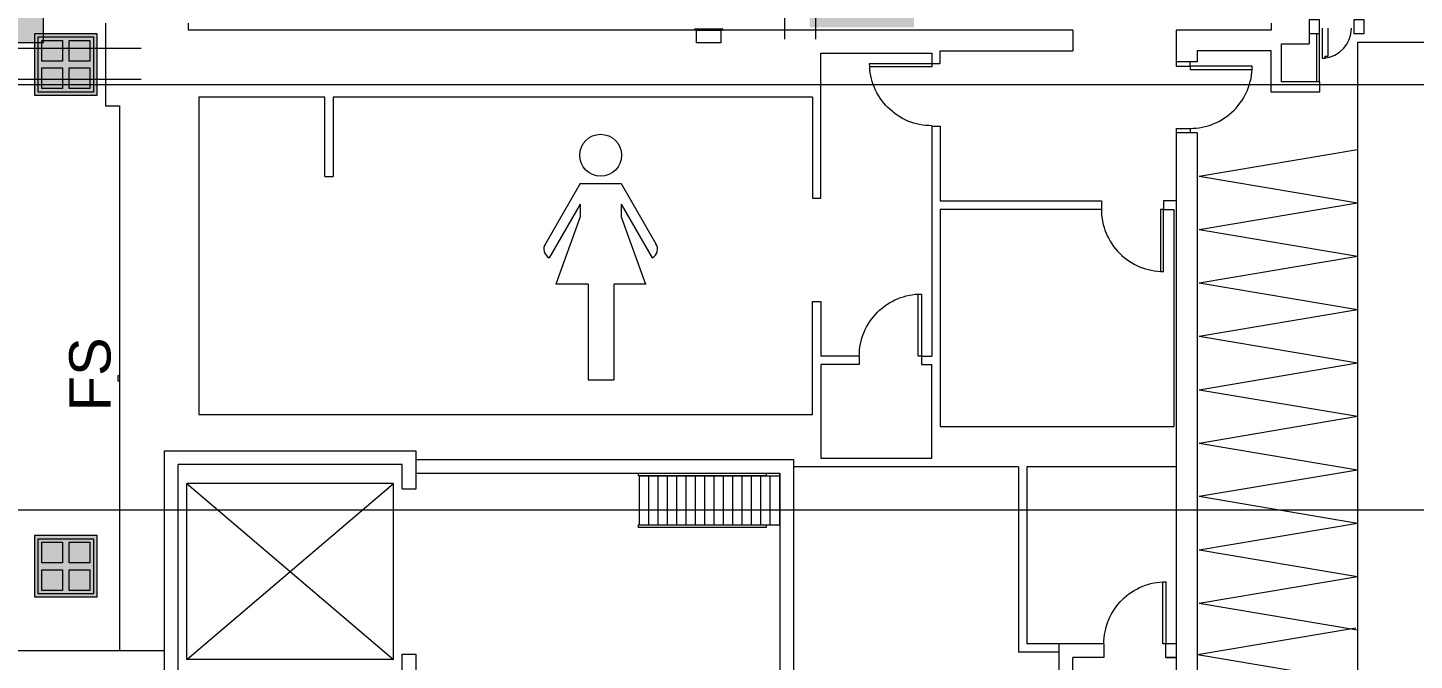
# Model space of a CAD drawing. Header units: inches. Extents: x -10671 to 1761, y -674 to 7170.
# Drawn here: x -6927 to -6123, y 393 to 760 of the extents above; entities that cross this region are included whole.
import ezdxf

# ---------------------------------------------------------------- set-up
doc = ezdxf.new("R2010")
doc.units = ezdxf.units.IN
doc.header["$LTSCALE"] = 19.2
doc.header["$MEASUREMENT"] = 0
for name, color, linetype, lineweight in [('DWG-0', 7, 'Continuous', 18), ('Venue-Ceiling-Lights Circuits', 7, 'Continuous', 5), ('Venue-Floor Pockets', 7, 'Continuous', 5), ('Venue-Walls and Doors', 7, 'Continuous', 5)]:
    doc.layers.add(name, color=color, linetype=linetype, lineweight=lineweight)
for name, color, linetype, lineweight, true_color in [('DWG-bldg-utility box', 3, 'Continuous', 18, 0x00ff00), ('Venue-Ceiling-HVAC', 7, 'Continuous', 5, 0xbbbbbb), ('Venue-Fire Apparatus and Text', 1, 'Continuous', 5, 0xff0000), ('Venue-Rigging Steel-Low', 7, 'Continuous', 5, 0x0000dd), ('Venue-Text-Facility', 4, 'Continuous', 5, 0x00ffff)]:
    doc.layers.add(name, color=color, linetype=linetype, lineweight=lineweight, true_color=true_color)
doc.styles.add('Arial', font='Arial')

# ---------------------------------------------------------------- blocks, each defined once
blk = doc.blocks.new('DR')
at = {"layer": 'DWG-0'}
blk.add_polyline3d([(0, -0.5, 0), (0.049, -0.499, 0), (0.098, -0.495, 0), (0.147, -0.489, 0), (0.195, -0.481, 0), (0.243, -0.47, 0), (0.29, -0.457, 0), (0.337, -0.442, 0), (0.383, -0.424, 0), (0.428, -0.404, 0), (0.471, -0.382, 0), (0.514, -0.358, 0), (0.556, -0.331, 0), (0.596, -0.303, 0), (0.634, -0.273, 0), (0.672, -0.241, 0), (0.707, -0.207, 0), (0.741, -0.172, 0), (0.773, -0.134, 0), (0.803, -0.096, 0), (0.831, -0.056, 0), (0.858, -0.014, 0), (0.882, 0.029, 0), (0.904, 0.072, 0), (0.924, 0.117, 0), (0.942, 0.163, 0), (0.957, 0.21, 0), (0.97, 0.257, 0), (0.981, 0.305, 0), (0.989, 0.353, 0), (0.995, 0.402, 0), (0.999, 0.451, 0), (1, 0.5, 0), (0, 0.5, 0), (0, 0.451, 0), (1, 0.451, 0)], dxfattribs=at)
blk = doc.blocks.new('FLOORBOX')
at = {"layer": 'Venue-Floor Pockets', "linetype": 'Continuous', "lineweight": 0, "true_color": 0xaaaaaa}
blk.add_hatch(color=253, dxfattribs=at).paths.add_polyline_path([(-18, 18), (18, 18), (18, -18), (-18, -18)])
at = {"layer": 'Venue-Floor Pockets', "linetype": 'Continuous', "lineweight": 0, "true_color": 0xbbbbbb}
blk.add_hatch(color=9, dxfattribs=at).paths.add_polyline_path([(-16, 16), (16, 16), (16, -16), (-16, -16)])
at = {"layer": 'Venue-Floor Pockets', "linetype": 'Continuous', "lineweight": 0, "true_color": 0xdddddd}
for points in [[(-14, 14), (-2, 14), (-2, 2), (-14, 2)], [(2, 14), (14, 14), (14, 2), (2, 2)], [(-14, -2), (-2, -2), (-2, -14), (-14, -14)], [(2, -2), (14, -2), (14, -14), (2, -14)]]:
    blk.add_hatch(color=254, dxfattribs=at).paths.add_polyline_path(points)
at = {"layer": 'Venue-Floor Pockets', "color": 7, "linetype": 'Continuous', "lineweight": 5, "flags": 128}
for points in [[(-18, 18), (18, 18), (18, -18), (-18, -18)], [(-16, 16), (16, 16), (16, -16), (-16, -16)], [(-14, 14), (-2, 14), (-2, 2), (-14, 2)], [(2, 14), (14, 14), (14, 2), (2, 2)], [(-14, -2), (-2, -2), (-2, -14), (-14, -14)], [(2, -2), (14, -2), (14, -14), (2, -14)]]:
    blk.add_lwpolyline(points, close=True, dxfattribs=at)
blk = doc.blocks.new('FEVC')
at = {"layer": 'Venue-Fire Apparatus and Text'}
for p, q in [((8.25, 0.5), (-8.25, 0.5)), ((-8.25, 0.5), (-8.25, 0)), ((8.25, 0), (-8.25, 0)), ((8.25, 0.5), (8.25, 0))]:
    blk.add_line(p, q, dxfattribs=at)
at = {"layer": 'Venue-Fire Apparatus and Text', "flags": 128}
blk.add_lwpolyline([(-7, 0), (7, 0), (7, -7.5), (-7, -7.5)], close=True, dxfattribs=at)
blk = doc.blocks.new('WOMEN')
at = {"layer": 'Venue-Text-Facility'}
for p, q in [((-8, 76), (-21.46, 52.68)), ((-8, 76), (7.77, 76)), ((7.77, 76), (21.23, 52.68)), ((-8, 68), (-20, 47.22)), ((-8, 68), (-8, 63.1)), ((7.77, 68), (7.77, 63.1)), ((7.77, 68), (19.77, 47.22)), ((-8, 63.1), (-17.5, 37)), ((7.77, 63.1), (17.27, 37)), ((-5, 37), (-17.5, 37)), ((-5, 37), (-5, 0)), ((5, 37), (5, 0)), ((17.5, 37), (5, 37)), ((-5, 0), (5, 0))]:
    blk.add_line(p, q, dxfattribs=at)
blk.add_circle((-0.12, 86.89), 8.11, dxfattribs=at)
for centre, start, end in [((-18.37, 50.58), 145.7954, 244.2046), ((18.14, 50.58), 295.7954, 34.2046)]:
    blk.add_arc(centre, 3.74, start, end, dxfattribs=at)
blk = doc.blocks.new('WOMENSROOM')
at = {"layer": 'Venue-Text-Facility'}
blk.add_blockref('WOMEN', (-8.49, -6.98), dxfattribs=at)

msp = doc.modelspace()

# ---------------------------------------------------------------- hatches: boundary and pattern name
at = {"layer": 'Venue-Ceiling-HVAC', "linetype": 'Continuous', "lineweight": 0, "true_color": 0xbbbbbb}
msp.add_hatch(color=9, dxfattribs=at).paths.add_polyline_path([(-9132.63, 1088.1), (-9133.03, 808.74), (-9150.41, 808.74), (-9150.41, 748.73), (-9090.54, 748.73), (-9090.54, 808.74), (-9108.62, 808.74), (-9108.62, 1053.31), (-8599.79, 1053.31), (-8599.79, 809.78), (-8617, 809.78), (-8617, 749.95), (-8557, 749.95), (-8557, 809.93), (-8575.86, 809.93), (-8575.86, 1053.31), (-8045.84, 1053.31), (-8045.84, 809.14), (-8065.49, 809.14), (-8065.5, 749.1), (-8005.5, 749.13), (-8005.49, 809.15), (-8023.1, 809.15), (-8023.1, 1053.3), (-7493.51, 1053.3), (-7493.51, 808.63), (-7512.81, 808.63), (-7512.81, 748.62), (-7452.81, 748.62), (-7452.81, 808.63), (-7470.38, 808.63), (-7470.38, 1053.05), (-6958.95, 1053.06), (-6959.05, 811.04), (-6978.26, 811.04), (-6978.16, 751.02), (-6918.22, 751.02), (-6918.22, 811.02), (-6936.08, 811.02), (-6935.95, 1053.75), (-6454.59, 1052.87), (-6454.66, 819.86), (-6473.85, 819.86), (-6473.85, 759.82), (-6413.42, 759.82), (-6413.42, 819.86), (-6431.67, 819.86), (-6431.61, 1053.46), (-6300.25, 1053.17), (-6300.32, 1087.51)])

# ---------------------------------------------------------------- linework, layer by layer
at = {"layer": 'Venue-Ceiling-HVAC', "flags": 128}
msp.add_lwpolyline([(-6978.16, 751.02), (-6918.22, 751.02), (-6918.22, 811.02), (-6936.08, 811.02)], dxfattribs=at)
at = {"layer": 'Venue-Ceiling-Lights Circuits', "color": 7, "linetype": 'Continuous', "lineweight": 5}
for p, q in [((-9940.79, 726.72), (-5992.09, 726.72)), ((-9940.79, 480.07), (-5992.09, 480.07))]:
    msp.add_line(p, q, dxfattribs=at)
at = {"layer": 'Venue-Fire Apparatus and Text', "flags": 128}
msp.add_lwpolyline([(-6874.26, 557.79), (-6875.26, 557.79), (-6875.26, 554.79), (-6874.26, 554.79)], dxfattribs=at)
at = {"layer": 'Venue-Rigging Steel-Low'}
for p, q in [((-6488.26, 752.92), (-6488.26, 3963.06)), ((-6470.26, 752.92), (-6470.26, 3963.06)), ((-6861.73, 747.62), (-9347.48, 747.62)), ((-6861.73, 729.62), (-9347.48, 729.62))]:
    msp.add_line(p, q, dxfattribs=at)
at = {"layer": 'Venue-Walls and Doors'}
for p, q in [((-6882.26, 762.29), (-6882.26, 714.29)), ((-6834.26, 758.29), (-6834.26, 762.29)), ((-6321.27, 758.29), (-6834.26, 758.29)), ((-6321.27, 758.29), (-6321.27, 746.29)), ((-6261.27, 758.29), (-6261.27, 739.76)), ((-6206.26, 758.29), (-6261.27, 758.29)), ((-6206.26, 762.29), (-6206.26, 758.29)), ((-6184.26, 762.29), (-6184.26, 750.29)), ((-6179.76, 728.29), (-6179.76, 756.29)), ((-6178.26, 728.29), (-6178.26, 756.29)), ((-6176.76, 759.29), (-6176.76, 741.91)), ((-6173.26, 743.16), (-6173.26, 759.42)), ((-6200.26, 750.29), (-6184.26, 750.29)), ((-6200.26, 728.29), (-6200.26, 750.29)), ((-6156.25, 751.02), (-6156.25, 345.32)), ((-6467.39, 660.79), (-6467.39, 744.79)), ((-6467.39, 744.79), (-6403.14, 744.79)), ((-6403.14, 744.79), (-6403.14, 738.79)), ((-6398.26, 746.29), (-6321.27, 746.29)), ((-6398.26, 738.79), (-6398.26, 746.29)), ((-6206.26, 746.29), (-6249.27, 746.29)), ((-6249.27, 746.29), (-6249.27, 739.76)), ((-6206.26, 722.29), (-6206.26, 746.29)), ((-6176.76, 741.91), (-6175.01, 741.91)), ((-6175.01, 741.91), (-6175.01, 743.16)), ((-6175.01, 743.16), (-6173.26, 743.16)), ((-6403.14, 738.79), (-6398.26, 738.79)), ((-6249.27, 739.76), (-6261.27, 739.76)), ((-6178.26, 728.29), (-6200.26, 728.29)), ((-6178.26, 728.29), (-6178.26, 722.29)), ((-6472.26, 719.29), (-6472.26, 660.79)), ((-6178.26, 722.29), (-6206.26, 722.29)), ((-6882.26, 714.29), (-6874.25, 714.29)), ((-6874.25, 714.29), (-6874.26, 398.29)), ((-6403.14, 702.54), (-6398.26, 702.54)), ((-6403.14, 702.54), (-6403.14, 569.19)), ((-6398.26, 702.54), (-6398.26, 659.16)), ((-6249.27, 698.76), (-6261.27, 698.76)), ((-6261.27, 698.76), (-6261.27, 326.32)), ((-6249.27, 698.76), (-6249.27, 338.32)), ((-6156.25, 688.73), (-6248.06, 673.26)), ((-6755.14, 673.32), (-6750.26, 673.32)), ((-6156.25, 657.8), (-6248.06, 673.26)), ((-6472.26, 660.79), (-6467.39, 660.79)), ((-6398.26, 654.29), (-6398.26, 528.29)), ((-6156.25, 657.8), (-6248.06, 642.33)), ((-6156.25, 626.86), (-6248.06, 642.33)), ((-6156.25, 626.86), (-6248.06, 611.39)), ((-6156.25, 595.93), (-6248.06, 611.39)), ((-6467.39, 600.79), (-6467.39, 569.19)), ((-6156.25, 595.93), (-6248.06, 580.46)), ((-6156.25, 564.99), (-6248.06, 580.46)), ((-6445.14, 569.19), (-6467.39, 569.19)), ((-6409.14, 569.19), (-6409.14, 564.32)), ((-6409.14, 569.19), (-6409.14, 564.32)), ((-6409.14, 569.19), (-6403.14, 569.19)), ((-6409.14, 564.32), (-6403.14, 564.32)), ((-6409.14, 564.32), (-6409.14, 564.32)), ((-6156.25, 564.99), (-6248.06, 549.52)), ((-6156.25, 534.06), (-6248.06, 549.52)), ((-6156.25, 534.06), (-6248.06, 518.59)), ((-6398.26, 528.29), (-6262.77, 528.29)), ((-6156.25, 503.12), (-6248.06, 518.59)), ((-6848.26, 514.29), (-6848.26, 297.29)), ((-6848.26, 514.29), (-6702.26, 514.29)), ((-6702.26, 492.27), (-6702.26, 514.29)), ((-6702.26, 509.29), (-6483.26, 509.29)), ((-6483.26, 509.29), (-6483.26, 334.32)), ((-6840.26, 382.29), (-6840.26, 506.29)), ((-6710.26, 506.29), (-6840.26, 506.29)), ((-6710.26, 492.27), (-6710.26, 506.29)), ((-6702.26, 501.29), (-6491.26, 501.29)), ((-6572.69, 471.29), (-6572.69, 499.79)), ((-6572.69, 499.79), (-6491.26, 499.79)), ((-6567.27, 471.29), (-6567.27, 499.79)), ((-6561.85, 471.29), (-6561.85, 499.79)), ((-6556.43, 471.29), (-6556.43, 499.79)), ((-6551, 471.29), (-6551, 499.79)), ((-6545.58, 471.29), (-6545.58, 499.79)), ((-6540.16, 471.29), (-6540.16, 499.79)), ((-6534.74, 471.29), (-6534.74, 499.79)), ((-6529.32, 471.29), (-6529.32, 499.79)), ((-6523.9, 471.29), (-6523.9, 499.79)), ((-6518.48, 471.29), (-6518.48, 499.79)), ((-6513.06, 471.29), (-6513.06, 499.79)), ((-6507.64, 471.29), (-6507.64, 499.79)), ((-6502.22, 471.29), (-6502.22, 499.79)), ((-6496.8, 471.29), (-6496.8, 499.79)), ((-6491.26, 501.29), (-6491.26, 334.32)), ((-6491.26, 471.29), (-6491.26, 501.29)), ((-6352.84, 505.04), (-6483.26, 505.04)), ((-6352.84, 505.04), (-6352.84, 397.46)), ((-6261.27, 505.04), (-6347.96, 505.04)), ((-6347.96, 505.04), (-6347.96, 402.34)), ((-6156.25, 503.12), (-6248.06, 487.66)), ((-6835.26, 393.27), (-6835.26, 495.27)), ((-6715.26, 495.27), (-6835.26, 495.27)), ((-6835.26, 495.27), (-6715.26, 393.27)), ((-6835.26, 393.27), (-6715.26, 495.27)), ((-6715.26, 393.27), (-6715.26, 495.27)), ((-6710.26, 492.27), (-6702.26, 492.27)), ((-6156.25, 472.19), (-6248.06, 487.66)), ((-6572.69, 471.29), (-6491.26, 471.29)), ((-6156.25, 472.19), (-6248.06, 456.72)), ((-6156.25, 441.25), (-6248.06, 456.72)), ((-6156.25, 441.25), (-6248.06, 425.79)), ((-6156.25, 410.32), (-6248.06, 425.79)), ((-6157.09, 411.41), (-6248.9, 395.94)), ((-6329.27, 402.34), (-6347.96, 402.34)), ((-6329.27, 376.32), (-6329.27, 402.34)), ((-6303.27, 402.34), (-6329.27, 402.34)), ((-6303.27, 402.34), (-6303.27, 394.34)), ((-6261.27, 402.34), (-6267.27, 402.34)), ((-6267.27, 394.34), (-6267.27, 402.34)), ((-6848.26, 398.29), (-7524.26, 398.29)), ((-6710.26, 382.29), (-6710.26, 396.27)), ((-6710.26, 396.27), (-6702.26, 396.27)), ((-6702.26, 382.29), (-6702.26, 396.27)), ((-6329.27, 397.46), (-6352.84, 397.46)), ((-6321.27, 376.32), (-6321.27, 394.34)), ((-6303.27, 394.34), (-6321.27, 394.34)), ((-6303.27, 394.34), (-6303.27, 394.34)), ((-6261.27, 394.34), (-6267.27, 394.34)), ((-6267.27, 394.34), (-6261.27, 394.34)), ((-6267.27, 394.34), (-6267.27, 394.34)), ((-6157.09, 380.47), (-6248.9, 395.94)), ((-6715.26, 393.27), (-6835.26, 393.27))]:
    msp.add_line(p, q, dxfattribs=at)
at = {"layer": 'Venue-Walls and Doors', "linetype": 'Continuous'}
msp.add_line((-5796.25, 751.02), (-6156.25, 751.02), dxfattribs=at)
at = {"layer": 'Venue-Walls and Doors', "flags": 128}
for points in [[(-6178.26, 756.29), (-6178.26, 764.29), (-6184.26, 764.29), (-6184.26, 756.29)], [(-6152.26, 756.29), (-6152.26, 764.29), (-6158.26, 764.29), (-6158.26, 756.29)], [(-6253.27, 739.76), (-6261.27, 739.76), (-6261.27, 737.26), (-6253.27, 737.26)], [(-6253.26, 698.76), (-6261.26, 698.76), (-6261.26, 701.26), (-6253.26, 701.26)], [(-6499.08, 499.79), (-6573.13, 499.79), (-6573.13, 501.29), (-6499.08, 501.29)], [(-6499.08, 469.79), (-6573.13, 469.79), (-6573.13, 471.29), (-6499.08, 471.29)]]:
    msp.add_lwpolyline(points, close=True, dxfattribs=at)
for points in [[(-6755.14, 673.32), (-6755.14, 719.29), (-6828.26, 719.29), (-6828.26, 535.32), (-6472.26, 535.32), (-6472.26, 600.79), (-6467.39, 600.79)], [(-6472.26, 719.29), (-6750.26, 719.29), (-6750.26, 673.32)], [(-6398.26, 659.16), (-6304.75, 659.16), (-6304.75, 654.29), (-6398.26, 654.29)], [(-6261.27, 659.16), (-6268.75, 659.16), (-6268.75, 654.29), (-6262.77, 654.29), (-6262.77, 528.29)], [(-6445.14, 569.19), (-6445.14, 564.32), (-6467.39, 564.32)], [(-6467.39, 564.32), (-6467.39, 509.91), (-6403.14, 509.91), (-6403.14, 564.32)]]:
    msp.add_lwpolyline(points, dxfattribs=at)
at = {"layer": 'Venue-Walls and Doors'}
msp.add_arc((-6177.2, 759.29), 17.45, 275.12819, 359.97104, dxfattribs=at)

# ---------------------------------------------------------------- block references
at = {"layer": 'DWG-bldg-utility box', "rotation": 90}
for p in [(-6905.35, 738.29), (-6905.35, 447.29)]:
    msp.add_blockref('FLOORBOX', p, dxfattribs=at)
at = {"layer": 'Venue-Fire Apparatus and Text'}
msp.add_blockref('FEVC', (-6532.51, 758.29), dxfattribs=at)
at = {"layer": 'Venue-Text-Facility', "xscale": 1.5, "yscale": 1.5, "zscale": 1.5}
msp.add_blockref('WOMENSROOM', (-6582.24, 565.82), dxfattribs=at)
at = {"layer": 'Venue-Walls and Doors', "yscale": 36, "zscale": 36}
for p, xscale, rotation in [((-6403.14, 720.79), -36, 3.195058355802833e-05), ((-6253.26, 719.26), 36, 359.9999680494165), ((-6286.75, 654.29), 36, 270), ((-6427.14, 569.19), -36, 270.0000007648545), ((-6285.27, 402.34), -36, 270.0000007648545)]:
    msp.add_blockref('DR', p, dxfattribs=dict(at, xscale=xscale, rotation=rotation))

# ---------------------------------------------------------------- texts
at = {"layer": 'Venue-Fire Apparatus and Text', "insert": (-6903.41, 537.2), "char_height": 24, "attachment_point": 1, "rotation": 90, "line_spacing_factor": 0.970891, "style": 'Arial'}
msp.add_mtext('FS', dxfattribs=at)

doc.saveas('drawing.dxf')
